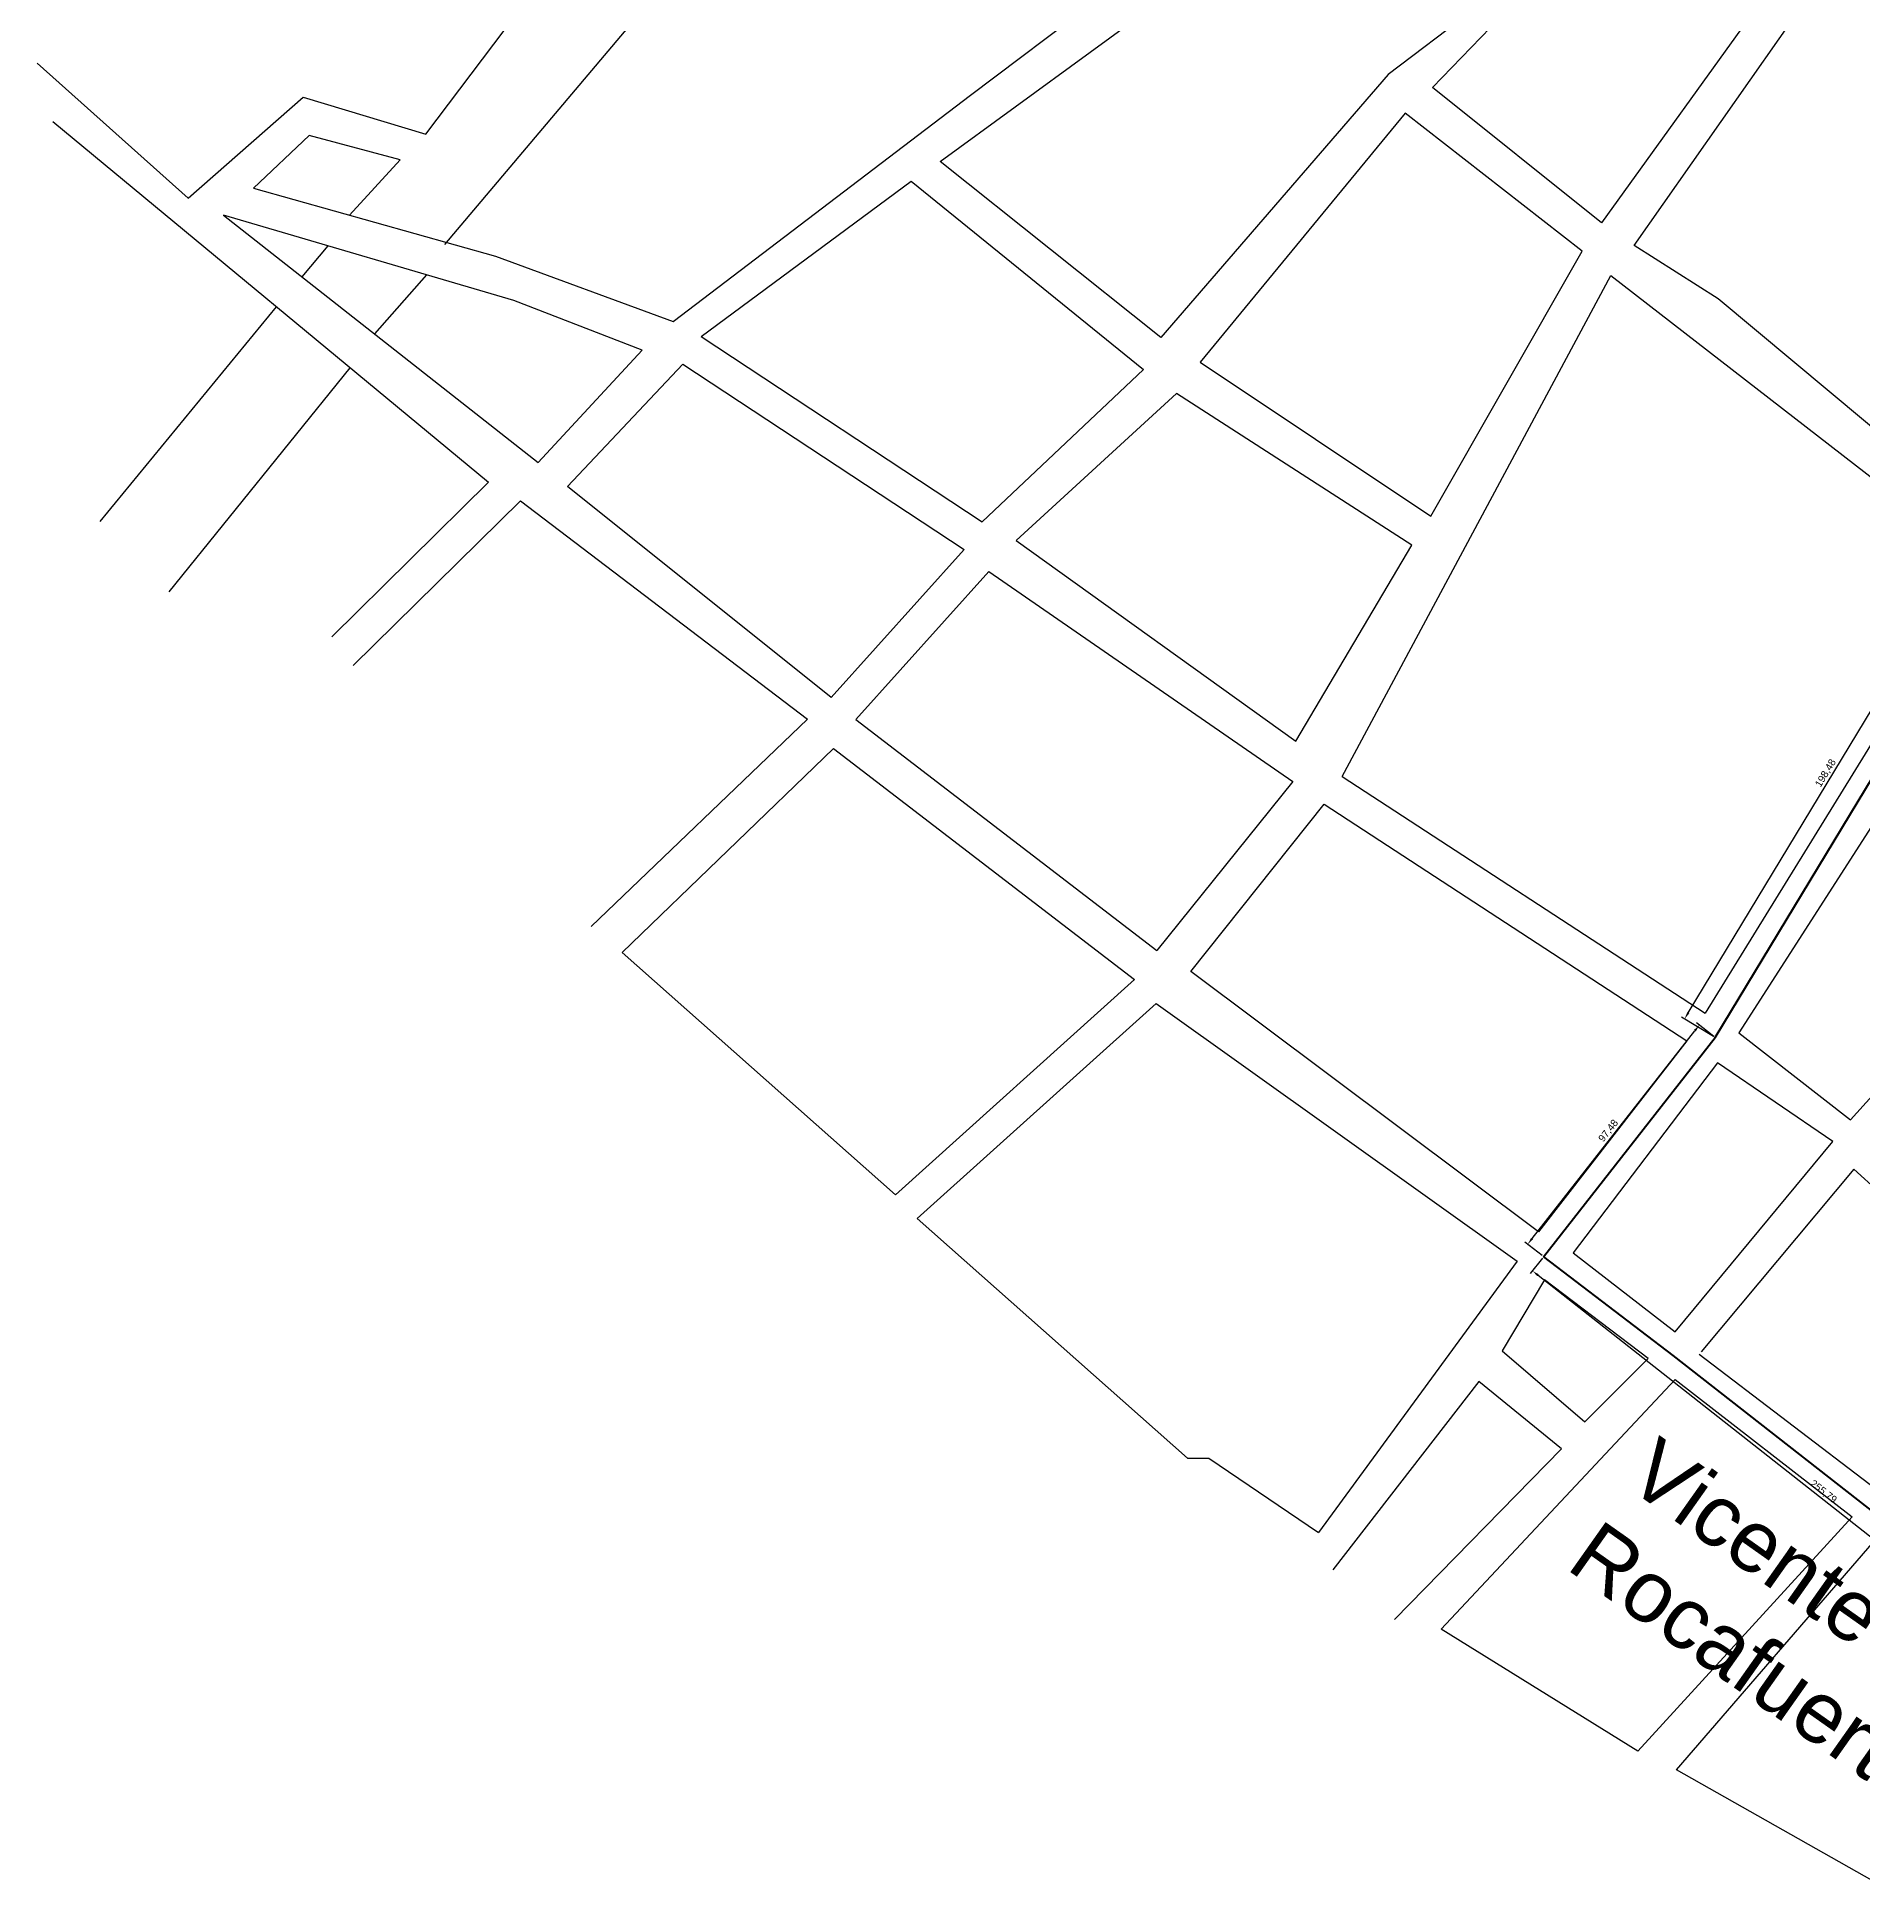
# Model space of a CAD drawing. Header units: millimetres. Extents: x 58 to 1754, y 320 to 1791.
# Drawn here: x 58 to 697, y 482 to 1132 of the extents above; entities that cross this region are included whole.
import ezdxf

# ---------------------------------------------------------------- set-up
doc = ezdxf.new("R2010")
doc.units = ezdxf.units.MM
for name, color, linetype in [('calles', 22, 'Continuous'), ('Limite', 80, 'Continuous'), ('Nomb calles', 7, 'Continuous')]:
    doc.layers.add(name, color=color, linetype=linetype)
doc.styles.get("Standard").update_dxf_attribs({"font": 'arial.ttf'})
doc.dimstyles.new('ISO-25', dxfattribs={"dimtxt": 2.5, "dimasz": 2.5, "dimexe": 1.25, "dimexo": 0.625, "dimtad": 1, "dimtxsty": 'Standard', "dimcen": 2.5, "dimadec": 0, "dimazin": 0, "dimtfac": 1, "dimtmove": 0, "dimatfit": 3, "dimfxl": 1, "dimarcsym": 0})

# ---------------------------------------------------------------- blocks, each defined once
blk = doc.blocks.new('*D4')
at = {"layer": 'Defpoints', "color": 0, "lineweight": 200, "transparency": 16777216}
for p in [(639.86, 786.52), (645.42, 782.17), (585.34, 705.41)]:
    blk.add_point(p, dxfattribs=at)
at = {"layer": 'Nomb calles', "color": 0, "lineweight": -2, "transparency": 16777216}
for p, q in [((644.93, 782.55), (638.88, 787.29)), ((581.32, 711.73), (638.32, 784.55)), ((584.85, 705.79), (578.8, 710.53))]:
    blk.add_line(p, q, dxfattribs=at)
at = {"layer": 'Nomb calles', "color": 0, "lineweight": 200, "transparency": 16777216}
for points in [[(637.99, 784.81), (638.65, 784.29), (639.86, 786.52)], [(580.99, 711.98), (581.65, 711.47), (579.78, 709.76)]]:
    blk.add_solid(points, dxfattribs=at)
at = {"layer": 'Nomb calles', "color": 0, "lineweight": 200, "transparency": 16777216, "insert": (608.15, 749.45), "char_height": 2.5, "attachment_point": 5, "rotation": 51.95074}
blk.add_mtext('97,48', dxfattribs=at)
blk = doc.blocks.new('*D5')
at = {"layer": 'Defpoints', "color": 0, "lineweight": 200, "transparency": 16777216}
for p in [(737.33, 958.53), (748.06, 952.05), (645.42, 782.17)]:
    blk.add_point(p, dxfattribs=at)
at = {"layer": 'Nomb calles', "color": 0, "lineweight": -2, "transparency": 16777216}
for p, q in [((635.99, 790.79), (736.04, 956.39)), ((747.53, 952.37), (736.26, 959.18)), ((644.89, 782.49), (633.62, 789.3))]:
    blk.add_line(p, q, dxfattribs=at)
at = {"layer": 'Nomb calles', "color": 0, "lineweight": 200, "transparency": 16777216}
for points in [[(735.68, 956.61), (736.4, 956.18), (737.33, 958.53)], [(635.63, 791.01), (636.34, 790.58), (634.69, 788.65)]]:
    blk.add_solid(points, dxfattribs=at)
at = {"layer": 'Nomb calles', "color": 0, "lineweight": 200, "transparency": 16777216, "insert": (684.19, 874.69), "char_height": 2.5, "attachment_point": 5, "rotation": 58.85976}
blk.add_mtext('198,48', dxfattribs=at)
blk = doc.blocks.new('*D12')
at = {"layer": 'Defpoints', "color": 0, "lineweight": 200, "transparency": 16777216}
for p in [(585.34, 705.41), (786.38, 547.25), (782.49, 542.3)]:
    blk.add_point(p, dxfattribs=at)
at = {"layer": 'Nomb calles', "color": 0, "lineweight": -2, "transparency": 16777216}
for p, q in [((584.95, 704.92), (580.68, 699.48)), ((583.42, 698.92), (780.52, 543.85)), ((785.99, 546.76), (781.71, 541.32))]:
    blk.add_line(p, q, dxfattribs=at)
at = {"layer": 'Nomb calles', "color": 0, "lineweight": 200, "transparency": 16777216}
for points in [[(583.67, 699.24), (583.16, 698.59), (581.45, 700.46)], [(780.78, 544.18), (780.26, 543.52), (782.49, 542.3)]]:
    blk.add_solid(points, dxfattribs=at)
at = {"layer": 'Nomb calles', "color": 0, "lineweight": 200, "transparency": 16777216, "insert": (683.28, 623.06), "char_height": 2.5, "attachment_point": 5, "rotation": 321.80745}
blk.add_mtext('255,79', dxfattribs=at)

msp = doc.modelspace()

# ---------------------------------------------------------------- linework, layer by layer
at = {"layer": 'calles'}
for p, q in [((200.763, 1059.791), (433.608, 1335.882)), ((546.505, 1114.801), (627.514, 1198.955)), ((374.133, 1088.894), (478.979, 1165.41)), ((672.865, 1160.916), (605.666, 1067.38)), ((617.014, 1059.478), (682.322, 1152.577)), ((194.047, 1098.491), (229.834, 1145.916)), ((384.776, 1112.148), (428.718, 1145.325)), ((560.246, 1141.524), (531.006, 1119.369)), ((58.031, 1123.369), (110.843, 1076.101)), ((531.006, 1119.369), (451.328, 1027.336)), ((605.666, 1067.38), (546.505, 1114.801)), ((110.843, 1076.101), (151.199, 1111.427)), ((151.199, 1111.427), (194.047, 1098.491)), ((280.71, 1032.933), (384.776, 1112.148)), ((536.908, 1105.844), (465.197, 1018.689)), ((598.895, 1057.46), (536.908, 1105.844)), ((63.512, 1102.969), (215.969, 976.589)), ((153.192, 1097.993), (133.761, 1079.584)), ((185.079, 1089.535), (153.192, 1097.993)), ((167.358, 1070.11), (185.079, 1089.535)), ((451.328, 1027.336), (374.133, 1088.894)), ((290.471, 1027.613), (363.972, 1082.019)), ((363.972, 1082.019), (445.314, 1016.101)), ((133.761, 1079.584), (218.46, 1055.701)), ((123.299, 1070.13), (233.406, 983.555)), ((224.937, 1040.276), (123.299, 1070.13)), ((150.813, 1048.496), (159.947, 1059.365)), ((218.46, 1055.701), (280.71, 1032.933)), ((545.925, 964.681), (598.895, 1057.46)), ((646.441, 1040.825), (617.014, 1059.478)), ((176.186, 1028.546), (194.452, 1049.231)), ((514.822, 873.576), (608.927, 1049.044)), ((608.927, 1049.044), (738.979, 948.122)), ((745.937, 957.663), (646.441, 1040.825)), ((80.114, 962.823), (141.859, 1038.023)), ((269.777, 1022.862), (224.937, 1040.276)), ((233.406, 983.555), (269.777, 1022.862)), ((290.471, 1027.613), (388.869, 962.762)), ((104.216, 938.18), (167.58, 1016.701)), ((243.69, 975.05), (284.104, 1017.952)), ((284.104, 1017.952), (382.502, 953.1)), ((445.314, 1016.101), (388.869, 962.762)), ((465.197, 1018.689), (545.925, 964.681)), ((456.823, 1007.621), (400.788, 956.163)), ((539.232, 954.544), (456.823, 1007.621)), ((215.969, 976.589), (161.195, 922.516)), ((168.696, 912.403), (227.206, 970.085)), ((227.206, 970.085), (327.723, 893.675)), ((335.995, 901.231), (243.69, 975.05)), ((335.995, 901.231), (382.502, 953.1)), ((400.788, 956.163), (498.625, 885.961)), ((498.625, 885.961), (539.232, 954.544)), ((344.61, 893.507), (391.117, 945.376)), ((391.117, 945.376), (497.528, 871.782)), ((738.979, 948.122), (641.862, 790.688)), ((327.723, 893.675), (251.972, 821.085)), ((344.61, 893.507), (449.996, 812.663)), ((262.833, 811.915), (336.785, 883.306)), ((336.785, 883.306), (442.171, 802.462)), ((497.528, 871.782), (449.996, 812.663)), ((514.822, 873.576), (641.862, 790.688)), ((708.515, 869.125), (653.663, 783.861)), ((461.89, 805.313), (508.499, 863.885)), ((508.499, 863.885), (635.539, 780.997)), ((692.775, 753.375), (757.643, 825.302)), ((358.506, 727.098), (262.833, 811.915)), ((442.171, 802.462), (358.506, 727.098)), ((583.583, 714.173), (461.89, 805.313)), ((449.685, 794.119), (366.02, 718.756)), ((449.685, 794.119), (576.112, 703.863)), ((635.539, 780.997), (583.583, 714.173)), ((653.663, 783.861), (692.775, 753.375)), ((646.203, 773.263), (595.725, 706.721)), ((686.585, 745.706), (646.203, 773.263)), ((631.396, 679.164), (686.585, 745.706)), ((693.949, 736.077), (640.535, 672.103)), ((754.84, 680.583), (693.949, 736.077)), ((366.02, 718.756), (460.753, 634.898)), ((576.112, 703.863), (506.547, 608.8)), ((595.725, 706.721), (631.396, 679.164)), ((585.629, 697.311), (570.822, 672.442)), ((621.973, 669.754), (585.629, 697.311)), ((570.822, 672.442), (599.763, 647.573)), ((639.817, 671.337), (701.647, 624.134)), ((599.763, 647.573), (621.973, 669.754)), ((562.746, 661.688), (511.595, 595.818)), ((549.491, 575.02), (631.451, 662.416)), ((591.687, 638.163), (562.746, 661.688)), ((631.451, 662.416), (693.323, 614.358)), ((533.132, 578.342), (591.687, 638.163)), ((460.753, 634.898), (468.184, 634.898)), ((468.184, 634.898), (506.547, 608.8)), ((693.323, 614.358), (618.299, 532.307)), ((631.925, 525.787), (701.064, 605.818)), ((618.299, 532.307), (549.491, 575.02)), ((709.256, 481.965), (631.925, 525.787))]:
    msp.add_line(p, q, dxfattribs=at)
at = {"layer": 'Limite', "lineweight": 200}
for p, q in [((645.421, 782.169), (748.062, 952.05)), ((585.341, 705.407), (645.421, 782.169)), ((585.341, 705.407), (630.619, 670.799)), ((630.619, 670.799), (701.704, 615.256))]:
    msp.add_line(p, q, dxfattribs=at)

# ---------------------------------------------------------------- texts
at = {"layer": 'Nomb calles', "lineweight": 200, "insert": (625.661, 643.079), "char_height": 21.42783, "attachment_point": 1, "rotation": 324.785781}
msp.add_mtext_dynamic_manual_height_columns('Vicente Rocafuerte', width=32.15357, gutter_width=12.5, heights=[0], dxfattribs=at)

# ---------------------------------------------------------------- dimensions: what is measured, and where the dimension line sits
at = {"layer": 'Nomb calles', "lineweight": 200}
for p1, p2, distance, picture, middle in [((645.421, 782.169), (748.062, 952.05), 12.535, '*D5', (684.192, 874.692)), ((585.341, 705.407), (645.421, 782.169), 7.059, '*D4', (608.147, 749.45)), ((585.341, 705.407), (786.376, 547.25), -6.292, '*D12', (683.284, 623.055))]:
    dim = msp.add_aligned_dim(p1=p1, p2=p2, distance=distance, dimstyle='ISO-25', dxfattribs=at)
    dim.commit()
    dim.dimension.update_dxf_attribs({"geometry": picture, "text_midpoint": middle})

doc.saveas('drawing.dxf')
